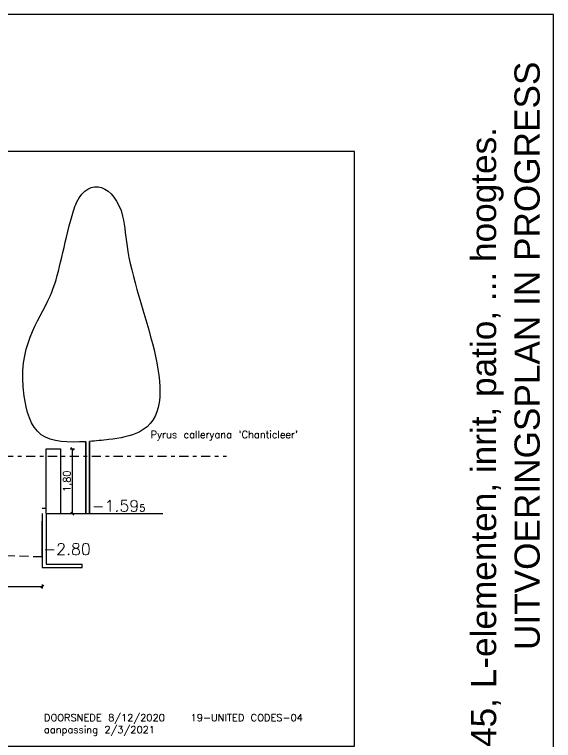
# Model space of a CAD drawing. Header units: millimetres. Extents: x 361 to 21231, y 184 to 1849.
# Drawn here: x 2542.75 to 2557.72, y 538.01 to 558.19 of the extents above; entities that cross this region are included whole.
import ezdxf

# ---------------------------------------------------------------- set-up
doc = ezdxf.new("R2010")
doc.units = ezdxf.units.MM
doc.header["$LTSCALE"] = 0.2
doc.linetypes.add('DASHDOT2', pattern=[12.7, 6.35, -3.175, 0, -3.175])
doc.linetypes.add('DASHED2', pattern=[9.524999999999999, 6.35, -3.175])
for name, color, linetype, lineweight in [('aslijnen', 10, 'DASHDOT2', 25), ('bomen', 7, 'Continuous', 35), ('huis', 7, 'Continuous', 40), ('maten', 1, 'Continuous', 18), ('nieuwe hoogtepunten', 154, 'Continuous', 35), ('titel', 7, 'Continuous', 5)]:
    doc.layers.add(name, color=color, linetype=linetype, lineweight=lineweight)
doc.layers.add('ontwerp', color=7, linetype='Continuous')
doc.styles.get("Standard").update_dxf_attribs({"font": 'txt.shx', "height": 0.2})
doc.dimstyles.new('maat aanduiding voor tuin', dxfattribs={"dimscale": 0.2000000000000018, "dimtxt": 0.2, "dimasz": 0.4, "dimexe": 0.3, "dimexo": 0.3, "dimgap": 0.02, "dimtad": 1, "dimzin": 1, "dimtxsty": 'Standard', "dimblk": 'OBLIQUE', "dimcen": 0.2, "dimadec": 0, "dimazin": 3, "dimtfac": 1, "dimtix": 1, "dimtmove": 0, "dimatfit": 3, "dimldrblk": 'OBLIQUE', "dimfxl": 0.3, "dimfxlon": 1, "dimarcsym": 1})

# ---------------------------------------------------------------- blocks, each defined once
blk = doc.blocks.new('_Oblique')
at = {"color": 0, "linetype": 'ByBlock', "lineweight": -2}
blk.add_line((-0.5, -0.5), (0.5, 0.5), dxfattribs=at)
blk = doc.blocks.new('*D1673')
at = {"layer": 'Defpoints', "color": 0, "ltscale": 0.2, "transparency": 16777216}
for p in [(2540.111342599165, 543.0608308301748), (2543.520891784467, 543.0608308301748), (2543.520891784467, 542.2907559636137)]:
    blk.add_point(p, dxfattribs=at)
at = {"layer": 'maten', "color": 0, "lineweight": -2, "ltscale": 0.2, "transparency": 16777216}
for p, q in [((2540.111342599165, 542.3507559636138), (2540.111342599165, 542.2307559636138)), ((2540.111342599165, 542.2907559636137), (2543.520891784467, 542.2907559636137)), ((2543.520891784467, 542.3507559636138), (2543.520891784467, 542.2307559636138))]:
    blk.add_line(p, q, dxfattribs=at)
at = {"layer": 'maten', "color": 0, "lineweight": -2, "ltscale": 0.2, "transparency": 16777216, "xscale": 0.08000000000000074, "yscale": 0.08000000000000074, "zscale": 0.08000000000000074, "rotation": 180}
blk.add_blockref('_Oblique', (2540.111342599165, 542.2907559636137), dxfattribs=at)
at = {"layer": 'maten', "color": 0, "lineweight": -2, "ltscale": 0.2, "transparency": 16777216, "xscale": 0.08000000000000074, "yscale": 0.08000000000000074, "zscale": 0.08000000000000074}
blk.add_blockref('_Oblique', (2543.520891784467, 542.2907559636137), dxfattribs=at)
at = {"layer": 'maten', "color": 0, "ltscale": 0.2, "transparency": 16777216, "insert": (2541.686480442305, 542.4114226302804), "char_height": 0.2, "attachment_point": 5}
blk.add_mtext('3,41', dxfattribs=at)
blk = doc.blocks.new('*D1778')
at = {"layer": 'Defpoints', "color": 0, "ltscale": 0.2, "transparency": 16777216}
for p in [(2544.031101774325, 546.115830830175), (2544.031101774325, 544.315830830175), (2544.355632384115, 544.315830830175)]:
    blk.add_point(p, dxfattribs=at)
at = {"layer": 'maten', "color": 0, "lineweight": -2, "ltscale": 0.2, "transparency": 16777216}
for p, q in [((2544.295632384115, 546.115830830175), (2544.415632384115, 546.115830830175)), ((2544.355632384115, 546.115830830175), (2544.355632384115, 544.315830830175)), ((2544.295632384115, 544.315830830175), (2544.415632384115, 544.315830830175))]:
    blk.add_line(p, q, dxfattribs=at)
at = {"layer": 'maten', "color": 0, "lineweight": -2, "ltscale": 0.2, "transparency": 16777216, "xscale": 0.08000000000000074, "yscale": 0.08000000000000074, "zscale": 0.08000000000000074}
for p, rotation in [((2544.355632384115, 546.115830830175), 90), ((2544.355632384115, 544.315830830175), 270)]:
    blk.add_blockref('_Oblique', p, dxfattribs=dict(at, rotation=rotation))
at = {"layer": 'maten', "color": 0, "ltscale": 0.2, "transparency": 16777216, "insert": (2544.234965717448, 545.2158308301754), "char_height": 0.2, "attachment_point": 5, "rotation": 90}
blk.add_mtext('1,80', dxfattribs=at)

msp = doc.modelspace()

# ---------------------------------------------------------------- hatches: boundary and pattern name
at = {"layer": 'nieuwe hoogtepunten', "linetype": 'DASHED2', "ltscale": 0.05}
h = msp.add_hatch(color=256, dxfattribs=at)
h.dxf.hatch_style = 1
edge = h.paths.add_edge_path()
edge.add_arc((2543.585835087816, 544.4052708460558), 0.0840894930981083, -5.088887490341627e-14, 360)
h = msp.add_hatch(color=256, dxfattribs=at)
h.dxf.hatch_style = 1
edge = h.paths.add_edge_path()
edge.add_arc((2543.424704570489, 543.2031402269026), 0.0840894930981083, -5.088887490341627e-14, 360)

# ---------------------------------------------------------------- linework, layer by layer
at = {"layer": 'aslijnen', "ltscale": 0.2}
msp.add_line((2523.005381626221, 545.9108308301749), (2548.635204683211, 545.910830830175), dxfattribs=at)
at = {"layer": 'bomen', "ltscale": 0.2}
for p, q in [((2544.730891784467, 544.315830830175), (2544.730891784467, 546.3140426580228)), ((2544.830891784467, 544.315830830175), (2544.830891784467, 546.3203628908669))]:
    msp.add_line(p, q, dxfattribs=at)
at = {"layer": 'huis', "lineweight": 25, "ltscale": 0.2}
msp.add_lwpolyline([(2557.71767045606, 558.1883126420473), (2467.592258956507, 558.1883126420473), (2467.592258956507, 408.6125981011128), (2557.71767045606, 408.6125981011128)], close=True, dxfattribs=at)
at = {"layer": 'ontwerp', "ltscale": 0.2}
for p, q in [((2543.631101774325, 544.315830830175), (2543.631101774325, 546.115830830175)), ((2543.631101774325, 546.115830830175), (2544.031101774325, 546.115830830175)), ((2544.031101774325, 546.115830830175), (2544.031101774325, 544.315830830175)), ((2543.520891784467, 544.4658308301748), (2543.631101774325, 544.4658308301748)), ((2543.520891784467, 544.315830830175), (2543.520891784467, 542.815830830175)), ((2543.631101774325, 544.315830830175), (2543.631101774325, 542.9158308301751)), ((2543.631101774325, 544.315830830175), (2546.867572731697, 544.315830830175)), ((2543.520891784467, 543.110830830175), (2543.520891784467, 544.110830830175)), ((2543.520891784467, 542.910830830175), (2543.520891784467, 542.8765308301749)), ((2543.520891784467, 542.815830830175), (2544.631101774325, 542.8158308301755)), ((2543.631101774325, 542.9158308301751), (2544.631101774325, 542.9158308301755)), ((2544.631101774325, 542.8158308301755), (2544.631101774325, 542.9158308301755))]:
    msp.add_line(p, q, dxfattribs=at)
at = {"layer": 'ontwerp', "linetype": 'DASHED2', "ltscale": 0.2}
msp.add_line((2543.520891784467, 543.1108308301749), (2540.111342599165, 543.2108308301749), dxfattribs=at)
at = {"layer": 'ontwerp', "ltscale": 0.2}
msp.add_lwpolyline([(2552.190882154348, 554.3851152649314), (2523.906698708707, 554.3851152649314), (2523.906698708707, 537.8532638068483), (2552.190882154348, 537.8532638068483)], close=True, dxfattribs=at)
msp.add_open_spline([(2544.730891784467, 546.314042658023), (2544.254544852864, 546.2971860093439), (2543.31072536526, 546.2791606448388), (2542.654266541033, 548.806860392815), (2543.889567400685, 550.1278035717781), (2544.089552742204, 551.7211955963572), (2544.678852844123, 553.7462646067007), (2545.767197830694, 553.3831306782797), (2545.90845605462, 550.4075266126514), (2547.775779879503, 546.7994596927414), (2545.488937833717, 546.3772006878081), (2545.00879136281, 546.3364278246263), (2544.830891784467, 546.3203628908666)], degree=3, knots=[0.04555214355673391, 0.04555214355673391, 0.04555214355673391, 0.04555214355673391, 1.347763235138853, 2.650913870611571, 7.289096479895202, 10.9474469165993, 11.65121630163997, 15.31005515020115, 16.44732770040825, 21.78171974635092, 22.6994339161766, 23.24287837885727, 23.24287837885727, 23.24287837885727, 23.24287837885727], dxfattribs=at)

# ---------------------------------------------------------------- texts
at = {"layer": 'nieuwe hoogtepunten', "linetype": 'Continuous', "lineweight": 35, "ltscale": 0.2, "char_height": 0.3200000000000001, "attachment_point": 1}
for s, insert in [('-1.59{\\H0.625x;5}', (2544.89519268471, 544.6908864465559)), ('-2.80', (2543.550512600889, 543.4887558274028))]:
    msp.add_mtext_dynamic_manual_height_columns(s, width=11.55869096586002, gutter_width=1, heights=[0], dxfattribs=dict(at, insert=insert))
at = {"layer": 'ontwerp', "ltscale": 0.2, "insert": (2543.568227397613, 538.7436032589792), "char_height": 0.2, "attachment_point": 1}
msp.add_mtext_dynamic_manual_height_columns('DOORSNEDE 8/12/2020    19-UNITED CODES-04\\Paanpassing 2/3/2021', width=9.541990094599896, gutter_width=1, heights=[0], dxfattribs=at)
at = {"layer": 'titel', "char_height": 0.7, "width": 248.6805545416464, "attachment_point": 1, "rotation": 90.00614147604557}
for s, insert in [('\\A1;{\\fArial|b0|i0|c0|p34;MAGY  SOOLS        LANDSCHAPS- EN TUINARCHITECT        KRUISSTRAAT  47        3294   DIEST           0476 / 56. 13. 74          info@magysools.be          www.magysools.be              noordpijl:                                       SCHAAL:  1 / 100            DATUM: 12/11/2020                  19-unitedCodes-04          UITVOERINGSPLAN IN PROGRESS}', (2556.650405679004, 409.1702048416865)), ('\\A1;{\\fArial|b0|i0|c0|p34;aangepast 2/3/2021: hoogte huis -2.45, L-elementen, inrit, patio, ... hoogtes. }', (2555.428427776697, 522.1740163646015))]:
    msp.add_mtext(s, dxfattribs=dict(at, insert=insert))
at = {"layer": 'titel', "insert": (2546.530329077496, 546.6152428131401), "char_height": 0.2, "width": 5.565, "attachment_point": 1}
msp.add_mtext("Pyrus calleryana 'Chanticleer'", dxfattribs=at)

# ---------------------------------------------------------------- dimensions: what is measured, and where the dimension line sits
at = {"layer": 'maten', "ltscale": 0.2}
dim = msp.add_linear_dim(base=(2544.355632384115, 544.315830830175), p1=(2544.031101774325, 546.115830830175), p2=(2544.031101774325, 544.315830830175), angle=90, dimstyle='maat aanduiding voor tuin', dxfattribs=at)
dim.commit()
dim.dimension.update_dxf_attribs({"geometry": '*D1778', "text_midpoint": (2544.234965717448, 545.2158308301754)})
dim = msp.add_linear_dim(base=(2543.520891784467, 542.2907559636137), p1=(2540.111342599165, 543.0608308301748), p2=(2543.520891784467, 543.0608308301748), dimstyle='maat aanduiding voor tuin', dxfattribs=at)
dim.commit()
dim.dimension.update_dxf_attribs({"geometry": '*D1673', "text_midpoint": (2541.686480442305, 542.2907559636137), "dimtype": 160})

doc.saveas('drawing.dxf')
